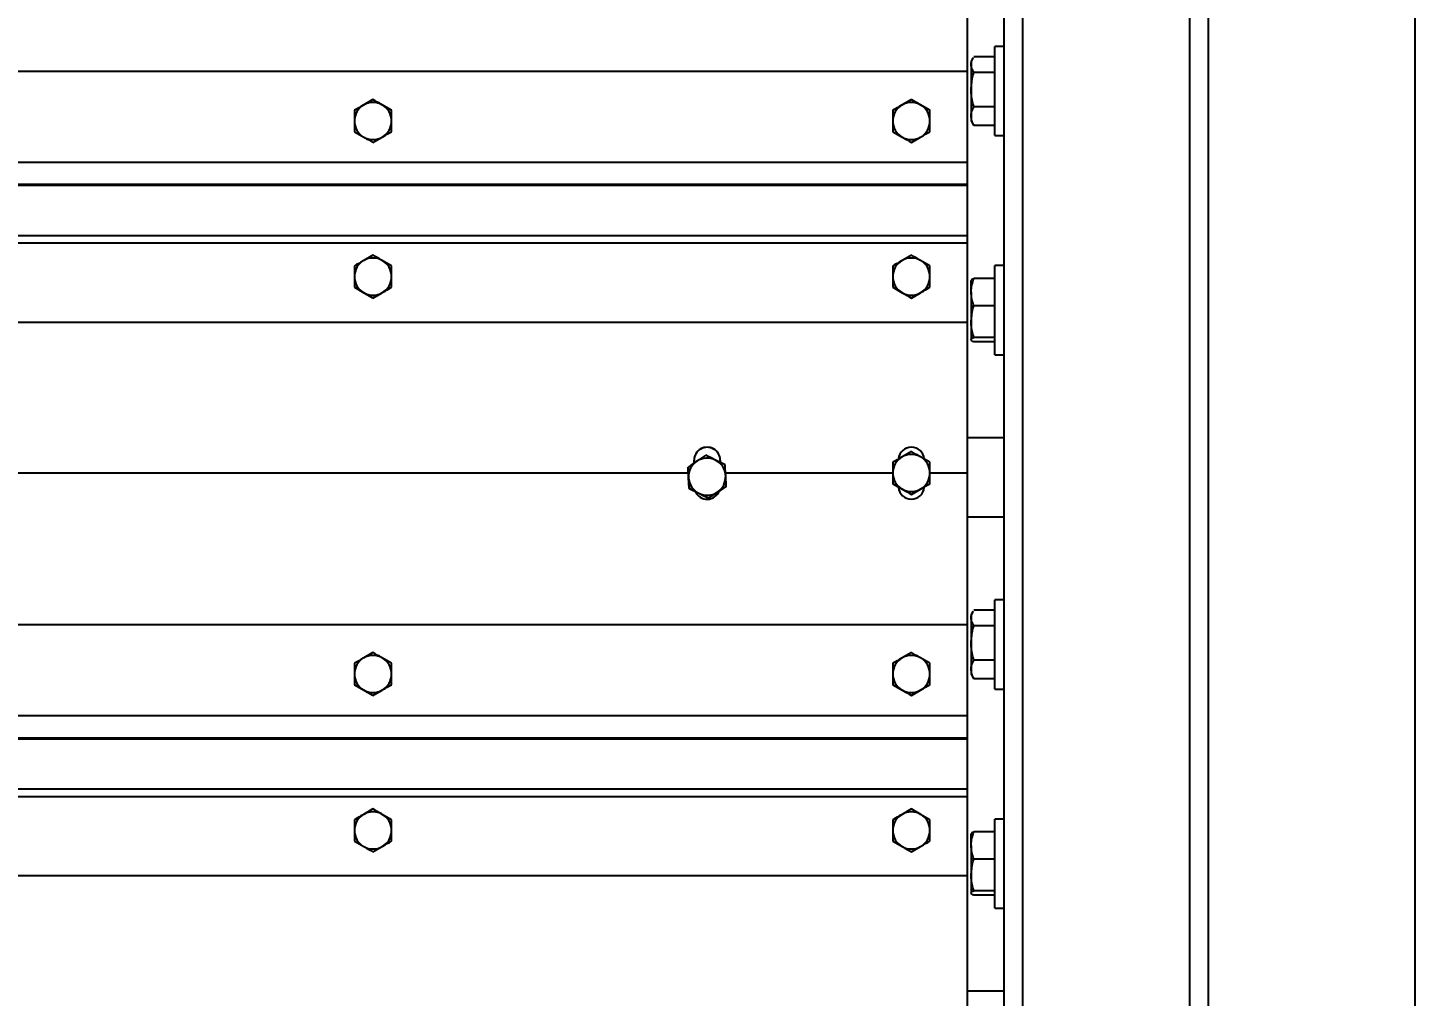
# Model space of a CAD drawing. Header units: millimetres. Extents: x -361 to 14022, y -1822 to 1455.
# Drawn here: x 3863.68 to 3895.06, y 851.74 to 873.47 of the extents above; entities that cross this region are included whole.
import ezdxf

# ---------------------------------------------------------------- set-up
doc = ezdxf.new("R2010")
doc.units = ezdxf.units.MM
doc.styles.add('SLDTEXTSTYLE0', font='TXT', dxfattribs={"width": 0.75})
doc.dimstyles.new('SLDDIMSTYLE0', dxfattribs={"dimtxt": 2.116667, "dimasz": 1.5, "dimexe": 0, "dimexo": 0.0625, "dimgap": 0.529167, "dimtad": 1, "dimdec": 1, "dimlfac": 12, "dimrnd": 1e-09, "dimzin": 4, "dimdsep": 46, "dimtxsty": 'SLDTEXTSTYLE0', "dimsah": 1, "dimcen": 0.09, "dimadec": 0, "dimazin": 1, "dimtfac": 1, "dimtdec": 1, "dimtofl": 0, "dimtmove": 0, "dimatfit": 3, "dimfxl": 1, "dimfrac": 2, "dimtolj": 1, "dimtzin": 12, "dimarcsym": 0})

# ---------------------------------------------------------------- blocks, each defined once
blk = doc.blocks.new('*D19')
at = {"color": 0, "linetype": 'Continuous', "lineweight": -2, "transparency": 16777216}
for p, q in [((3885.653, 944.474), (3894.808, 944.474)), ((3894.808, 942.974), (3894.808, 820.974)), ((3885.653, 819.474), (3894.808, 819.474))]:
    blk.add_line(p, q, dxfattribs=at)
at = {"color": 0, "linetype": 'Continuous', "transparency": 16777216}
for points in [[(3894.558, 942.974), (3895.058, 942.974), (3894.808, 944.474)], [(3894.558, 820.974), (3895.058, 820.974), (3894.808, 819.474)]]:
    blk.add_solid(points, dxfattribs=at)
at = {"layer": 'Defpoints', "color": 0, "linetype": 'Continuous', "transparency": 16777216}
for p in [(3885.591, 944.474), (3885.591, 819.474), (3894.808, 819.474)]:
    blk.add_point(p, dxfattribs=at)
at = {"color": 0, "linetype": 'Continuous', "lineweight": 18, "transparency": 16777216, "insert": (3892.162, 877.706), "char_height": 2.1167, "attachment_point": 2, "rotation": 90, "style": 'SLDTEXTSTYLE0'}
blk.add_mtext('\\A1;1600', dxfattribs=at)

msp = doc.modelspace()

# ---------------------------------------------------------------- linework, layer by layer
at = {"color": 7, "linetype": 'Continuous', "lineweight": 25}
for p, q in [((3886.007188, 814.890317), (3886.007188, 949.056984)), ((3889.757188, 814.890317), (3889.757188, 949.056984)), ((3890.173854, 814.890317), (3890.173854, 949.056984)), ((3885.590521, 819.473651), (3885.590521, 944.473651)), ((3884.757188, 875.869053), (3884.757188, 872.489778)), ((3885.590521, 873.049334), (3885.382188, 873.049334)), ((3885.382188, 871.049334), (3885.382188, 873.049334)), ((3884.896791, 872.79903), (3884.848854, 872.716001)), ((3884.848854, 872.716001), (3884.848854, 872.642838)), ((3884.848854, 872.642838), (3884.848854, 872.083126)), ((3885.382188, 872.818145), (3884.908399, 872.818145)), ((3884.757188, 872.489778), (3761.423854, 872.489778)), ((3884.757188, 872.489778), (3884.757188, 870.443032)), ((3885.382188, 872.467531), (3884.908399, 872.467531)), ((3884.848854, 872.083126), (3884.848854, 871.489622)), ((3871.007188, 871.621908), (3871.215521, 871.742178)), ((3871.215521, 871.742178), (3871.423854, 871.862448)), ((3871.423854, 871.858959), (3871.215521, 871.738178)), ((3871.423854, 871.862448), (3871.423854, 871.858959)), ((3871.423854, 871.862448), (3871.632188, 871.742178)), ((3871.632188, 871.742178), (3871.840521, 871.621908)), ((3871.840521, 871.618419), (3871.632188, 871.738178)), ((3883.090521, 871.621908), (3883.298854, 871.742178)), ((3883.298854, 871.742178), (3883.507188, 871.862448)), ((3883.507188, 871.858959), (3883.298854, 871.738178)), ((3883.507188, 871.862448), (3883.507188, 871.858959)), ((3883.507188, 871.862448), (3883.715521, 871.742178)), ((3883.715521, 871.742178), (3883.923854, 871.621908)), ((3883.923854, 871.618419), (3883.715521, 871.738178)), ((3885.382188, 871.69872), (3884.908399, 871.69872)), ((3884.848854, 871.489622), (3884.848854, 871.382667)), ((3884.848854, 871.382667), (3884.896791, 871.299638)), ((3871.007188, 871.137339), (3871.215521, 871.016558)), ((3883.090521, 871.137339), (3883.298854, 871.016558)), ((3884.898216, 871.300461), (3884.908399, 871.280523)), ((3885.382188, 871.280523), (3884.908399, 871.280523)), ((3885.382188, 871.049334), (3885.590521, 871.049334)), ((3871.423854, 870.896799), (3871.632188, 871.016558)), ((3883.507188, 870.896799), (3883.715521, 871.016558)), ((3884.757188, 870.443032), (3761.423854, 870.443032)), ((3884.757188, 870.443032), (3884.757188, 869.950482)), ((3884.757188, 869.950482), (3761.423854, 869.950482)), ((3884.757188, 869.929013), (3761.423854, 869.929013)), ((3884.757188, 869.950482), (3884.757188, 869.929013)), ((3884.757188, 869.929013), (3884.757188, 868.799046)), ((3884.757188, 868.799046), (3761.423854, 868.799046)), ((3884.757188, 868.633247), (3761.423854, 868.633247)), ((3884.757188, 868.799046), (3884.757188, 868.633247)), ((3884.757188, 868.633247), (3884.757188, 866.858733)), ((3871.423854, 868.367441), (3871.215521, 868.24755)), ((3871.840521, 868.126891), (3871.632188, 868.24755)), ((3883.507188, 868.367441), (3883.298854, 868.24755)), ((3883.923854, 868.126891), (3883.715521, 868.24755)), ((3885.590521, 868.132667), (3885.382188, 868.132667)), ((3885.382188, 866.132667), (3885.382188, 868.132667)), ((3871.007188, 867.645791), (3871.215521, 867.5259)), ((3871.215521, 867.522892), (3871.007188, 867.643167)), ((3871.840521, 867.643167), (3871.632188, 867.522892)), ((3883.090521, 867.645791), (3883.298854, 867.5259)), ((3883.298854, 867.522892), (3883.090521, 867.643167)), ((3883.923854, 867.643167), (3883.715521, 867.522892)), ((3884.848854, 867.538985), (3884.848854, 867.799334)), ((3885.382188, 867.844136), (3884.908399, 867.844136)), ((3871.423854, 867.402617), (3871.215521, 867.522892)), ((3871.423854, 867.405241), (3871.632188, 867.5259)), ((3871.632188, 867.522892), (3871.423854, 867.402617)), ((3871.423854, 867.402617), (3871.423854, 867.405241)), ((3883.507188, 867.402617), (3883.298854, 867.522892)), ((3883.507188, 867.405241), (3883.715521, 867.5259)), ((3883.715521, 867.522892), (3883.507188, 867.402617)), ((3883.507188, 867.402617), (3883.507188, 867.405241)), ((3884.848854, 867.538985), (3884.848854, 866.878101)), ((3885.382188, 867.233835), (3884.908399, 867.233835)), ((3884.757188, 866.858733), (3761.423854, 866.858733)), ((3884.757188, 866.858733), (3884.757188, 863.476228)), ((3884.848854, 866.878101), (3884.848854, 866.471783)), ((3885.382188, 866.522367), (3884.908399, 866.522367)), ((3885.382188, 866.421199), (3884.908399, 866.421199)), ((3885.382188, 866.132667), (3885.590521, 866.132667)), ((3885.590521, 864.270167), (3884.757188, 864.270167)), ((3878.897283, 863.876829), (3878.69591, 863.745616)), ((3883.507188, 863.960892), (3883.298854, 863.841001)), ((3883.923854, 863.720342), (3883.715521, 863.841001)), ((3878.494538, 863.610689), (3878.494538, 863.613635)), ((3878.507824, 863.370506), (3878.494538, 863.610689)), ((3878.632188, 863.70387), (3878.632188, 863.767073)), ((3879.326599, 863.659657), (3879.111941, 863.768627)), ((3879.215521, 863.767073), (3879.215521, 863.716045)), ((3878.501976, 863.476228), (3857.673854, 863.476228)), ((3878.52111, 863.130324), (3878.507824, 863.370506)), ((3883.090521, 863.476228), (3879.336766, 863.476228)), ((3883.090521, 863.239242), (3883.298854, 863.119351)), ((3883.298854, 863.116021), (3883.090521, 863.236296)), ((3883.923854, 863.236296), (3883.715521, 863.116021)), ((3884.757188, 863.476228), (3883.923854, 863.476228)), ((3884.757188, 863.476228), (3884.757188, 860.074978)), ((3878.52111, 863.130324), (3878.52111, 863.13327)), ((3878.52111, 863.13327), (3878.735768, 863.025068)), ((3878.735768, 863.021738), (3878.52111, 863.130324)), ((3878.751888, 863.013583), (3878.719994, 863.029717)), ((3878.950426, 862.913152), (3878.735768, 863.021738)), ((3878.950426, 862.916098), (3879.151799, 863.048079)), ((3879.151799, 863.044748), (3878.950426, 862.913152)), ((3878.950426, 862.913152), (3878.950426, 862.916098)), ((3879.353171, 863.176345), (3879.151799, 863.044748)), ((3879.353171, 863.176345), (3879.353171, 863.179291)), ((3883.507188, 862.995746), (3883.298854, 863.116021)), ((3883.507188, 862.998693), (3883.715521, 863.119351)), ((3883.715521, 863.116021), (3883.507188, 862.995746)), ((3883.507188, 862.995746), (3883.507188, 862.998693)), ((3884.757188, 862.495167), (3885.590521, 862.495167)), ((3884.896791, 860.382363), (3884.848854, 860.299334)), ((3885.382188, 860.401478), (3884.908399, 860.401478)), ((3885.590521, 860.632667), (3885.382188, 860.632667)), ((3885.382188, 858.632667), (3885.382188, 860.632667)), ((3884.757188, 860.074978), (3761.423854, 860.074978)), ((3884.757188, 860.074978), (3884.757188, 858.028149)), ((3884.848854, 860.299334), (3884.848854, 860.226171)), ((3884.848854, 860.226171), (3884.848854, 859.666459)), ((3885.382188, 860.050864), (3884.908399, 860.050864)), ((3871.423854, 859.451248), (3871.215521, 859.331357)), ((3883.507188, 859.451248), (3883.298854, 859.331357)), ((3884.848854, 859.666459), (3884.848854, 859.072955)), ((3871.840521, 859.210698), (3871.632188, 859.331357)), ((3883.923854, 859.210698), (3883.715521, 859.331357)), ((3885.382188, 859.282054), (3884.908399, 859.282054)), ((3884.848854, 859.072955), (3884.848854, 858.966001)), ((3884.848854, 858.966001), (3884.896791, 858.882971)), ((3884.898216, 858.883794), (3884.908399, 858.863856)), ((3885.382188, 858.863856), (3884.908399, 858.863856)), ((3871.007188, 858.729599), (3871.215521, 858.609708)), ((3871.215521, 858.6067), (3871.007188, 858.726975)), ((3871.423854, 858.486425), (3871.215521, 858.6067)), ((3871.423854, 858.489049), (3871.632188, 858.609708)), ((3871.632188, 858.6067), (3871.423854, 858.486425)), ((3871.840521, 858.726975), (3871.632188, 858.6067)), ((3883.090521, 858.729599), (3883.298854, 858.609708)), ((3883.298854, 858.6067), (3883.090521, 858.726975)), ((3883.507188, 858.486425), (3883.298854, 858.6067)), ((3883.507188, 858.489049), (3883.715521, 858.609708)), ((3883.715521, 858.6067), (3883.507188, 858.486425)), ((3883.923854, 858.726975), (3883.715521, 858.6067)), ((3885.382188, 858.632667), (3885.590521, 858.632667)), ((3871.423854, 858.486425), (3871.423854, 858.489049)), ((3883.507188, 858.486425), (3883.507188, 858.489049)), ((3884.757188, 858.028149), (3761.423854, 858.028149)), ((3884.757188, 858.028149), (3884.757188, 857.528294)), ((3884.757188, 857.528294), (3761.423854, 857.528294)), ((3884.757188, 857.504824), (3761.423854, 857.504824)), ((3884.757188, 857.528294), (3884.757188, 857.504824)), ((3884.757188, 857.504824), (3884.757188, 856.382158)), ((3884.757188, 856.382158), (3761.423854, 856.382158)), ((3884.757188, 856.382158), (3884.757188, 856.215507)), ((3884.757188, 856.215507), (3761.423854, 856.215507)), ((3884.757188, 856.214364), (3761.423854, 856.214364)), ((3884.757188, 856.215507), (3884.757188, 856.214364)), ((3884.757188, 856.214364), (3884.757188, 854.439922)), ((3871.007188, 855.704403), (3871.215521, 855.824673)), ((3871.215521, 855.824673), (3871.423854, 855.944943)), ((3871.423854, 855.941453), (3871.215521, 855.820673)), ((3871.423854, 855.944943), (3871.423854, 855.941453)), ((3871.423854, 855.944943), (3871.632188, 855.824673)), ((3871.632188, 855.824673), (3871.840521, 855.704403)), ((3871.840521, 855.700913), (3871.632188, 855.820673)), ((3883.090521, 855.704403), (3883.298854, 855.824673)), ((3883.298854, 855.824673), (3883.507188, 855.944943)), ((3883.507188, 855.941453), (3883.298854, 855.820673)), ((3883.507188, 855.944943), (3883.507188, 855.941453)), ((3883.507188, 855.944943), (3883.715521, 855.824673)), ((3883.715521, 855.824673), (3883.923854, 855.704403)), ((3883.923854, 855.700913), (3883.715521, 855.820673)), ((3885.590521, 855.716001), (3885.382188, 855.716001)), ((3885.382188, 853.716001), (3885.382188, 855.716001)), ((3884.848854, 855.122319), (3884.848854, 855.382667)), ((3885.382188, 855.427469), (3884.908399, 855.427469)), ((3871.007188, 855.219833), (3871.215521, 855.099053)), ((3871.423854, 854.979293), (3871.632188, 855.099053)), ((3883.090521, 855.219833), (3883.298854, 855.099053)), ((3883.507188, 854.979293), (3883.715521, 855.099053)), ((3884.848854, 855.122319), (3884.848854, 854.461434)), ((3885.382188, 854.817169), (3884.908399, 854.817169)), ((3884.757188, 854.439922), (3761.423854, 854.439922)), ((3884.757188, 854.439922), (3884.757188, 851.035719)), ((3884.848854, 854.461434), (3884.848854, 854.055116)), ((3885.382188, 854.1057), (3884.908399, 854.1057)), ((3885.382188, 854.004532), (3884.908399, 854.004532)), ((3885.382188, 853.716001), (3885.590521, 853.716001)), ((3885.590521, 851.853501), (3884.757188, 851.853501))]:
    msp.add_line(p, q, dxfattribs=at)
for centre, radius, start, end in [((3871.423808, 871.377361), 0.416621, 119.9963499, 179.9989831), ((3871.423854, 871.377296), 0.4167, 60.0026331, 119.9973669), ((3871.4239, 871.377361), 0.416621, 0.0010169, 60.0036501), ((3883.507142, 871.377361), 0.416621, 119.9963499, 179.9989831), ((3883.507188, 871.377296), 0.4167, 60.0026331, 119.9973669), ((3883.507234, 871.377361), 0.416621, 0.0010169, 60.0036501), ((3871.423808, 871.377376), 0.416621, 180.0010169, 240.0036501), ((3871.4239, 871.377376), 0.416621, 299.9963499, 359.9989831), ((3883.507142, 871.377376), 0.416621, 180.0010169, 240.0036501), ((3883.507234, 871.377376), 0.416621, 299.9963499, 359.9989831), ((3871.423854, 871.37744), 0.4167, 240.0026331, 299.9973669), ((3883.507188, 871.37744), 0.4167, 240.0026331, 299.9973669), ((3871.423828, 867.886721), 0.416641, 119.9979362, 179.999425), ((3871.423854, 867.886684), 0.416685, 60.0014888, 119.9985112), ((3871.42388, 867.886721), 0.416641, 0.000575, 60.0020638), ((3883.507162, 867.886721), 0.416641, 119.9979362, 179.999425), ((3883.507188, 867.886684), 0.416685, 60.0014888, 119.9985112), ((3883.507214, 867.886721), 0.416641, 0.000575, 60.0020638), ((3871.423828, 867.886729), 0.416641, 180.000575, 240.0020638), ((3871.42388, 867.886729), 0.416641, 299.9979362, 359.999425), ((3883.507162, 867.886729), 0.416641, 180.000575, 240.0020638), ((3883.507214, 867.886729), 0.416641, 299.9979362, 359.999425), ((3871.423854, 867.886766), 0.416685, 240.0014888, 299.9985112), ((3883.507188, 867.886766), 0.416685, 240.0014888, 299.9985112), ((3883.507162, 863.480172), 0.416641, 119.9979362, 179.999425), ((3883.507188, 863.480135), 0.416685, 60.0014888, 119.9985112), ((3883.507214, 863.480172), 0.416641, 0.000575, 60.0020638), ((3878.923826, 863.396844), 0.416638, 123.1638654, 183.1656296), ((3878.923855, 863.396807), 0.416685, 63.1672866, 123.1643271), ((3878.923878, 863.396841), 0.416644, 3.1667725, 63.1679678), ((3878.923831, 863.396853), 0.416644, 183.1667725, 243.1679678), ((3878.923883, 863.39685), 0.416638, 303.1638654, 3.1656296), ((3883.507162, 863.48018), 0.416641, 180.000575, 240.0020638), ((3883.507214, 863.48018), 0.416641, 299.9979362, 359.999425), ((3878.923854, 863.396888), 0.416685, 243.1672866, 303.1643271), ((3883.507188, 863.480217), 0.416685, 240.0014888, 299.9985112), ((3871.423828, 858.970528), 0.416641, 119.9979362, 179.999425), ((3871.423854, 858.970492), 0.416685, 60.0014888, 119.9985112), ((3871.42388, 858.970528), 0.416641, 0.000575, 60.0020638), ((3883.507162, 858.970528), 0.416641, 119.9979362, 179.999425), ((3883.507188, 858.970492), 0.416685, 60.0014888, 119.9985112), ((3883.507214, 858.970528), 0.416641, 0.000575, 60.0020638), ((3871.423828, 858.970537), 0.416641, 180.000575, 240.0020638), ((3871.42388, 858.970537), 0.416641, 299.9979362, 359.999425), ((3883.507162, 858.970537), 0.416641, 180.000575, 240.0020638), ((3883.507214, 858.970537), 0.416641, 299.9979362, 359.999425), ((3871.423854, 858.970573), 0.416685, 240.0014888, 299.9985112), ((3883.507188, 858.970573), 0.416685, 240.0014888, 299.9985112), ((3871.423808, 855.459856), 0.416621, 119.9963499, 179.9989831), ((3871.423854, 855.459791), 0.4167, 60.0026331, 119.9973669), ((3871.4239, 855.459856), 0.416621, 0.0010169, 60.0036501), ((3883.507142, 855.459856), 0.416621, 119.9963499, 179.9989831), ((3883.507188, 855.459791), 0.4167, 60.0026331, 119.9973669), ((3883.507234, 855.459856), 0.416621, 0.0010169, 60.0036501), ((3871.423808, 855.45987), 0.416621, 180.0010169, 240.0036501), ((3871.4239, 855.45987), 0.416621, 299.9963499, 359.9989831), ((3883.507142, 855.45987), 0.416621, 180.0010169, 240.0036501), ((3883.507234, 855.45987), 0.416621, 299.9963499, 359.9989831), ((3871.423854, 855.459935), 0.4167, 240.0026331, 299.9973669), ((3883.507188, 855.459935), 0.4167, 240.0026331, 299.9973669)]:
    msp.add_arc(centre, radius, start, end, dxfattribs=at)
for centre, major_axis, ratio, start_param, end_param in [((3878.923854, 863.767073), (0.291667, 0), 0.99718384, 0, 3.141592654), ((3878.923854, 863.766183), (0.291667, 0), 0.99718384, 0, 3.141592654), ((3883.507188, 863.767073), (0.291667, 0), 0.99718384, 0.110352693, 3.031165251), ((3883.507188, 863.766183), (0.291667, 0), 0.99718384, 0.118638052, 3.016266016), ((3878.923854, 863.183771), (0, 0.292457), 0.997297519, 2.006449, 4.339032947), ((3883.507188, 863.183771), (0, 0.292457), 0.997297519, 1.661938851, 4.621246495)]:
    msp.add_ellipse(centre, major_axis=major_axis, ratio=ratio, start_param=start_param, end_param=end_param, dxfattribs=at)
for points, knots in [([(3884.848854, 872.642838), (3884.848928, 872.646993), (3884.849485, 872.678459), (3884.860324, 872.731026), (3884.886737, 872.777855), (3884.898216, 872.798207)], [0, 0, 0, 0, 0.079200152, 0.599808418, 1, 1, 1, 1]), ([(3884.908399, 872.467531), (3884.891756, 872.496002), (3884.858166, 872.553465), (3884.851977, 872.612867), (3884.848854, 872.642838)], [0, 0, 0, 0, 0.495457963, 1, 1, 1, 1]), ([(3884.848854, 872.083126), (3884.85677, 872.188697), (3884.866526, 872.318823), (3884.901752, 872.443925), (3884.908399, 872.467531)], [0, 0, 0, 0, 0.811303548, 1, 1, 1, 1]), ([(3884.908399, 871.69872), (3884.8836, 871.798364), (3884.852034, 871.925197), (3884.849416, 872.055246), (3884.848854, 872.083126)], [0, 0, 0, 0, 0.785622496, 1, 1, 1, 1]), ([(3871.215521, 871.738178), (3871.210582, 871.735328), (3871.140231, 871.694721), (3871.071289, 871.655182), (3871.007188, 871.618419)], [0, 0, 0, 0, 0.070200577, 1, 1, 1, 1]), ([(3871.632188, 871.738178), (3871.627249, 871.74103), (3871.556897, 871.781651), (3871.487956, 871.821711), (3871.423854, 871.858959)], [0, 0, 0, 0, 0.070200577, 1, 1, 1, 1]), ([(3883.298854, 871.738178), (3883.293916, 871.735328), (3883.223564, 871.694721), (3883.154623, 871.655182), (3883.090521, 871.618419)], [0, 0, 0, 0, 0.070200577, 1, 1, 1, 1]), ([(3883.715521, 871.738178), (3883.710582, 871.74103), (3883.640231, 871.781651), (3883.571289, 871.821711), (3883.507188, 871.858959)], [0, 0, 0, 0, 0.070200577, 1, 1, 1, 1]), ([(3884.848854, 871.489622), (3884.848926, 871.494578), (3884.849464, 871.532111), (3884.862468, 871.602879), (3884.892995, 871.666579), (3884.908399, 871.69872)], [0, 0, 0, 0, 0.070085768, 0.530782234, 1, 1, 1, 1]), ([(3871.007188, 871.618419), (3871.007188, 871.557268), (3871.007188, 871.47766), (3871.007188, 871.396244), (3871.007188, 871.377368)], [0, 0, 0, 0, 0.768150727, 1, 1, 1, 1]), ([(3871.007188, 871.377368), (3871.007188, 871.313178), (3871.007188, 871.231822), (3871.007188, 871.153801), (3871.007188, 871.137339)], [0, 0, 0, 0, 0.7889992378, 1, 1, 1, 1]), ([(3871.840521, 871.377368), (3871.840521, 871.396244), (3871.840521, 871.47766), (3871.840521, 871.557268), (3871.840521, 871.618419)], [0, 0, 0, 0, 0.231849273, 1, 1, 1, 1]), ([(3871.840521, 871.137339), (3871.840521, 871.153801), (3871.840521, 871.231822), (3871.840521, 871.313178), (3871.840521, 871.377368)], [0, 0, 0, 0, 0.211000762, 1, 1, 1, 1]), ([(3883.090521, 871.618419), (3883.090521, 871.557268), (3883.090521, 871.47766), (3883.090521, 871.396244), (3883.090521, 871.377368)], [0, 0, 0, 0, 0.768150727, 1, 1, 1, 1]), ([(3883.090521, 871.377368), (3883.090521, 871.313178), (3883.090521, 871.231822), (3883.090521, 871.153801), (3883.090521, 871.137339)], [0, 0, 0, 0, 0.7889992378, 1, 1, 1, 1]), ([(3883.923854, 871.377368), (3883.923854, 871.396244), (3883.923854, 871.47766), (3883.923854, 871.557268), (3883.923854, 871.618419)], [0, 0, 0, 0, 0.231849273, 1, 1, 1, 1]), ([(3883.923854, 871.137339), (3883.923854, 871.153801), (3883.923854, 871.231822), (3883.923854, 871.313178), (3883.923854, 871.377368)], [0, 0, 0, 0, 0.211000762, 1, 1, 1, 1]), ([(3884.908399, 871.280523), (3884.891756, 871.314482), (3884.858166, 871.383021), (3884.851977, 871.453874), (3884.848854, 871.489622)], [0, 0, 0, 0, 0.4954579635, 1, 1, 1, 1]), ([(3871.632188, 871.016558), (3871.637127, 871.01941), (3871.707478, 871.060031), (3871.77642, 871.100091), (3871.840521, 871.137339)], [0, 0, 0, 0, 0.070200577, 1, 1, 1, 1]), ([(3883.715521, 871.016558), (3883.72046, 871.01941), (3883.790812, 871.060031), (3883.859753, 871.100091), (3883.923854, 871.137339)], [0, 0, 0, 0, 0.070200577, 1, 1, 1, 1]), ([(3871.215521, 871.016558), (3871.22046, 871.013708), (3871.290812, 870.973101), (3871.359753, 870.933562), (3871.423854, 870.896799)], [0, 0, 0, 0, 0.070200577, 1, 1, 1, 1]), ([(3883.298854, 871.016558), (3883.303793, 871.013708), (3883.374145, 870.973101), (3883.443086, 870.933562), (3883.507188, 870.896799)], [0, 0, 0, 0, 0.070200577, 1, 1, 1, 1]), ([(3871.215521, 868.24755), (3871.210582, 868.244698), (3871.140231, 868.204077), (3871.071289, 868.16408), (3871.007188, 868.126891)], [0, 0, 0, 0, 0.070200577, 1, 1, 1, 1]), ([(3871.632188, 868.24755), (3871.627249, 868.2504), (3871.556897, 868.29101), (3871.487956, 868.330616), (3871.423854, 868.367441)], [0, 0, 0, 0, 0.070200577, 1, 1, 1, 1]), ([(3883.298854, 868.24755), (3883.293916, 868.244698), (3883.223564, 868.204077), (3883.154623, 868.16408), (3883.090521, 868.126891)], [0, 0, 0, 0, 0.070200577, 1, 1, 1, 1]), ([(3883.715521, 868.24755), (3883.710582, 868.2504), (3883.640231, 868.29101), (3883.571289, 868.330616), (3883.507188, 868.367441)], [0, 0, 0, 0, 0.070200577, 1, 1, 1, 1]), ([(3871.007188, 868.126891), (3871.007188, 868.066103), (3871.007188, 867.986969), (3871.007188, 867.905592), (3871.007188, 867.886725)], [0, 0, 0, 0, 0.7681507272, 1, 1, 1, 1]), ([(3871.840521, 867.886725), (3871.840521, 867.905592), (3871.840521, 867.986969), (3871.840521, 868.066103), (3871.840521, 868.126891)], [0, 0, 0, 0, 0.231849273, 1, 1, 1, 1]), ([(3883.090521, 868.126891), (3883.090521, 868.066103), (3883.090521, 867.986969), (3883.090521, 867.905592), (3883.090521, 867.886725)], [0, 0, 0, 0, 0.7681507272, 1, 1, 1, 1]), ([(3883.923854, 867.886725), (3883.923854, 867.905592), (3883.923854, 867.986969), (3883.923854, 868.066103), (3883.923854, 868.126891)], [0, 0, 0, 0, 0.231849273, 1, 1, 1, 1]), ([(3871.007188, 867.886725), (3871.007188, 867.82242), (3871.007188, 867.740917), (3871.007188, 867.662366), (3871.007188, 867.645791)], [0, 0, 0, 0, 0.7889992378, 1, 1, 1, 1]), ([(3871.632188, 867.5259), (3871.637127, 867.528751), (3871.707478, 867.569361), (3871.77642, 867.608966), (3871.840521, 867.645791)], [0, 0, 0, 0, 0.070200577, 1, 1, 1, 1]), ([(3871.840521, 867.645791), (3871.840521, 867.662366), (3871.840521, 867.740917), (3871.840521, 867.82242), (3871.840521, 867.886725)], [0, 0, 0, 0, 0.211000762, 1, 1, 1, 1]), ([(3883.090521, 867.886725), (3883.090521, 867.82242), (3883.090521, 867.740917), (3883.090521, 867.662366), (3883.090521, 867.645791)], [0, 0, 0, 0, 0.7889992378, 1, 1, 1, 1]), ([(3883.715521, 867.5259), (3883.72046, 867.528751), (3883.790812, 867.569361), (3883.859753, 867.608966), (3883.923854, 867.645791)], [0, 0, 0, 0, 0.070200577, 1, 1, 1, 1]), ([(3883.923854, 867.645791), (3883.923854, 867.662366), (3883.923854, 867.740917), (3883.923854, 867.82242), (3883.923854, 867.886725)], [0, 0, 0, 0, 0.211000762, 1, 1, 1, 1]), ([(3884.848854, 867.538985), (3884.848926, 867.546218), (3884.849464, 867.600993), (3884.862468, 867.704269), (3884.892995, 867.797229), (3884.908399, 867.844136)], [0, 0, 0, 0, 0.070085768, 0.530782234, 1, 1, 1, 1]), ([(3884.908399, 867.844136), (3884.891756, 867.835921), (3884.858166, 867.81934), (3884.851977, 867.8022), (3884.848854, 867.793552)], [0, 0, 0, 0, 0.495457963, 1, 1, 1, 1]), ([(3871.215521, 867.5259), (3871.22046, 867.523049), (3871.290812, 867.482428), (3871.359753, 867.442431), (3871.423854, 867.405241)], [0, 0, 0, 0, 0.0702005767, 1, 1, 1, 1]), ([(3883.298854, 867.5259), (3883.303793, 867.523049), (3883.374145, 867.482428), (3883.443086, 867.442431), (3883.507188, 867.405241)], [0, 0, 0, 0, 0.0702005767, 1, 1, 1, 1]), ([(3884.908399, 867.233835), (3884.891756, 867.283393), (3884.858166, 867.383417), (3884.851977, 867.486816), (3884.848854, 867.538985)], [0, 0, 0, 0, 0.495457963, 1, 1, 1, 1]), ([(3884.848854, 866.878101), (3884.85677, 866.975798), (3884.866526, 867.096219), (3884.901752, 867.21199), (3884.908399, 867.233835)], [0, 0, 0, 0, 0.811303548, 1, 1, 1, 1]), ([(3884.908399, 866.522367), (3884.8836, 866.614578), (3884.852034, 866.731952), (3884.849416, 866.852301), (3884.848854, 866.878101)], [0, 0, 0, 0, 0.785622496, 1, 1, 1, 1]), ([(3884.848854, 866.471783), (3884.848926, 866.472982), (3884.849464, 866.482062), (3884.862468, 866.499181), (3884.892995, 866.514591), (3884.908399, 866.522367)], [0, 0, 0, 0, 0.070085768, 0.530782234, 1, 1, 1, 1]), ([(3884.908399, 866.421199), (3884.891756, 866.429414), (3884.858166, 866.445995), (3884.851977, 866.463135), (3884.848854, 866.471783)], [0, 0, 0, 0, 0.495457963, 1, 1, 1, 1]), ([(3879.111941, 863.768627), (3879.106852, 863.7712), (3879.034365, 863.807863), (3878.96333, 863.8436), (3878.897283, 863.876829)], [0, 0, 0, 0, 0.070200577, 1, 1, 1, 1]), ([(3883.298854, 863.841001), (3883.293916, 863.838149), (3883.223564, 863.797528), (3883.154623, 863.757531), (3883.090521, 863.720342)], [0, 0, 0, 0, 0.070200577, 1, 1, 1, 1]), ([(3883.715521, 863.841001), (3883.710582, 863.843852), (3883.640231, 863.884462), (3883.571289, 863.924067), (3883.507188, 863.960892)], [0, 0, 0, 0, 0.070200577, 1, 1, 1, 1]), ([(3878.69591, 863.745616), (3878.691136, 863.742496), (3878.623135, 863.698052), (3878.556498, 863.654308), (3878.494538, 863.613635)], [0, 0, 0, 0, 0.070200577, 1, 1, 1, 1]), ([(3878.494538, 863.613635), (3878.497904, 863.552941), (3878.502286, 863.473927), (3878.506781, 863.392675), (3878.507824, 863.373837)], [0, 0, 0, 0, 0.768150728, 1, 1, 1, 1]), ([(3879.339885, 863.419858), (3879.338843, 863.438696), (3879.334347, 863.519949), (3879.329965, 863.598962), (3879.326599, 863.659657)], [0, 0, 0, 0, 0.231849273, 1, 1, 1, 1]), ([(3883.090521, 863.720342), (3883.090521, 863.659555), (3883.090521, 863.58042), (3883.090521, 863.499043), (3883.090521, 863.480176)], [0, 0, 0, 0, 0.7681507276, 1, 1, 1, 1]), ([(3883.923854, 863.480176), (3883.923854, 863.499043), (3883.923854, 863.58042), (3883.923854, 863.659555), (3883.923854, 863.720342)], [0, 0, 0, 0, 0.231849273, 1, 1, 1, 1]), ([(3878.507824, 863.373837), (3878.511373, 863.309629), (3878.515871, 863.228251), (3878.520197, 863.149819), (3878.52111, 863.13327)], [0, 0, 0, 0, 0.7889992377, 1, 1, 1, 1]), ([(3879.353171, 863.179291), (3879.352258, 863.195841), (3879.347932, 863.274273), (3879.343434, 863.355651), (3879.339885, 863.419858)], [0, 0, 0, 0, 0.211000762, 1, 1, 1, 1]), ([(3883.090521, 863.480176), (3883.090521, 863.415871), (3883.090521, 863.334369), (3883.090521, 863.255817), (3883.090521, 863.239242)], [0, 0, 0, 0, 0.7889992377, 1, 1, 1, 1]), ([(3883.715521, 863.119351), (3883.72046, 863.122202), (3883.790812, 863.162812), (3883.859753, 863.202417), (3883.923854, 863.239242)], [0, 0, 0, 0, 0.070200577, 1, 1, 1, 1]), ([(3883.923854, 863.239242), (3883.923854, 863.255817), (3883.923854, 863.334369), (3883.923854, 863.415871), (3883.923854, 863.480176)], [0, 0, 0, 0, 0.211000762, 1, 1, 1, 1]), ([(3878.735768, 863.025068), (3878.740857, 863.022493), (3878.813344, 862.98582), (3878.884379, 862.949691), (3878.950426, 862.916098)], [0, 0, 0, 0, 0.070200577, 1, 1, 1, 1]), ([(3879.151799, 863.048079), (3879.156572, 863.051198), (3879.224574, 863.095631), (3879.291211, 863.138983), (3879.353171, 863.179291)], [0, 0, 0, 0, 0.070200577, 1, 1, 1, 1]), ([(3883.298854, 863.119351), (3883.303793, 863.1165), (3883.374145, 863.075879), (3883.443086, 863.035882), (3883.507188, 862.998693)], [0, 0, 0, 0, 0.070200577, 1, 1, 1, 1]), ([(3884.848854, 860.226171), (3884.848928, 860.230326), (3884.849485, 860.261792), (3884.860324, 860.31436), (3884.886737, 860.361188), (3884.898216, 860.38154)], [0, 0, 0, 0, 0.079200152, 0.599808418, 1, 1, 1, 1]), ([(3884.908399, 860.050864), (3884.891756, 860.079335), (3884.858166, 860.136798), (3884.851977, 860.1962), (3884.848854, 860.226171)], [0, 0, 0, 0, 0.495457963, 1, 1, 1, 1]), ([(3884.848854, 859.666459), (3884.85677, 859.772031), (3884.866526, 859.902156), (3884.901752, 860.027258), (3884.908399, 860.050864)], [0, 0, 0, 0, 0.811303548, 1, 1, 1, 1]), ([(3871.632188, 859.331357), (3871.627249, 859.334208), (3871.556897, 859.374818), (3871.487956, 859.414423), (3871.423854, 859.451248)], [0, 0, 0, 0, 0.070200577, 1, 1, 1, 1]), ([(3883.715521, 859.331357), (3883.710582, 859.334208), (3883.640231, 859.374818), (3883.571289, 859.414423), (3883.507188, 859.451248)], [0, 0, 0, 0, 0.070200577, 1, 1, 1, 1]), ([(3884.908399, 859.282054), (3884.8836, 859.381697), (3884.852034, 859.508531), (3884.849416, 859.638579), (3884.848854, 859.666459)], [0, 0, 0, 0, 0.785622496, 1, 1, 1, 1]), ([(3871.215521, 859.331357), (3871.210582, 859.328505), (3871.140231, 859.287885), (3871.071289, 859.247888), (3871.007188, 859.210698)], [0, 0, 0, 0, 0.070200577, 1, 1, 1, 1]), ([(3871.007188, 859.210698), (3871.007188, 859.149911), (3871.007188, 859.070776), (3871.007188, 858.989399), (3871.007188, 858.970532)], [0, 0, 0, 0, 0.768150727, 1, 1, 1, 1]), ([(3871.840521, 858.970532), (3871.840521, 858.989399), (3871.840521, 859.070776), (3871.840521, 859.149911), (3871.840521, 859.210698)], [0, 0, 0, 0, 0.231849273, 1, 1, 1, 1]), ([(3883.298854, 859.331357), (3883.293916, 859.328505), (3883.223564, 859.287885), (3883.154623, 859.247888), (3883.090521, 859.210698)], [0, 0, 0, 0, 0.070200577, 1, 1, 1, 1]), ([(3883.090521, 859.210698), (3883.090521, 859.149911), (3883.090521, 859.070776), (3883.090521, 858.989399), (3883.090521, 858.970532)], [0, 0, 0, 0, 0.768150727, 1, 1, 1, 1]), ([(3883.923854, 858.970532), (3883.923854, 858.989399), (3883.923854, 859.070776), (3883.923854, 859.149911), (3883.923854, 859.210698)], [0, 0, 0, 0, 0.231849273, 1, 1, 1, 1]), ([(3884.848854, 859.072955), (3884.848926, 859.077911), (3884.849464, 859.115444), (3884.862468, 859.186212), (3884.892995, 859.249912), (3884.908399, 859.282054)], [0, 0, 0, 0, 0.070085768, 0.530782234, 1, 1, 1, 1]), ([(3871.007188, 858.970532), (3871.007188, 858.906227), (3871.007188, 858.824725), (3871.007188, 858.746173), (3871.007188, 858.729599)], [0, 0, 0, 0, 0.7889992378, 1, 1, 1, 1]), ([(3871.840521, 858.729599), (3871.840521, 858.746173), (3871.840521, 858.824725), (3871.840521, 858.906227), (3871.840521, 858.970532)], [0, 0, 0, 0, 0.211000762, 1, 1, 1, 1]), ([(3883.090521, 858.970532), (3883.090521, 858.906227), (3883.090521, 858.824725), (3883.090521, 858.746173), (3883.090521, 858.729599)], [0, 0, 0, 0, 0.7889992378, 1, 1, 1, 1]), ([(3883.923854, 858.729599), (3883.923854, 858.746173), (3883.923854, 858.824725), (3883.923854, 858.906227), (3883.923854, 858.970532)], [0, 0, 0, 0, 0.211000762, 1, 1, 1, 1]), ([(3884.908399, 858.863856), (3884.891756, 858.897815), (3884.858166, 858.966355), (3884.851977, 859.037207), (3884.848854, 859.072955)], [0, 0, 0, 0, 0.4954579635, 1, 1, 1, 1]), ([(3871.215521, 858.609708), (3871.22046, 858.606856), (3871.290812, 858.566235), (3871.359753, 858.526238), (3871.423854, 858.489049)], [0, 0, 0, 0, 0.070200577, 1, 1, 1, 1]), ([(3871.632188, 858.609708), (3871.637127, 858.612558), (3871.707478, 858.653168), (3871.77642, 858.692774), (3871.840521, 858.729599)], [0, 0, 0, 0, 0.070200577, 1, 1, 1, 1]), ([(3883.298854, 858.609708), (3883.303793, 858.606856), (3883.374145, 858.566235), (3883.443086, 858.526238), (3883.507188, 858.489049)], [0, 0, 0, 0, 0.070200577, 1, 1, 1, 1]), ([(3883.715521, 858.609708), (3883.72046, 858.612558), (3883.790812, 858.653168), (3883.859753, 858.692774), (3883.923854, 858.729599)], [0, 0, 0, 0, 0.070200577, 1, 1, 1, 1]), ([(3871.215521, 855.820673), (3871.210582, 855.817822), (3871.140231, 855.777216), (3871.071289, 855.737677), (3871.007188, 855.700913)], [0, 0, 0, 0, 0.070200577, 1, 1, 1, 1]), ([(3871.007188, 855.700913), (3871.007188, 855.639763), (3871.007188, 855.560155), (3871.007188, 855.478739), (3871.007188, 855.459863)], [0, 0, 0, 0, 0.768150727, 1, 1, 1, 1]), ([(3871.632188, 855.820673), (3871.627249, 855.823525), (3871.556897, 855.864146), (3871.487956, 855.904206), (3871.423854, 855.941453)], [0, 0, 0, 0, 0.070200577, 1, 1, 1, 1]), ([(3871.840521, 855.459863), (3871.840521, 855.478739), (3871.840521, 855.560155), (3871.840521, 855.639763), (3871.840521, 855.700913)], [0, 0, 0, 0, 0.231849273, 1, 1, 1, 1]), ([(3883.298854, 855.820673), (3883.293916, 855.817822), (3883.223564, 855.777216), (3883.154623, 855.737677), (3883.090521, 855.700913)], [0, 0, 0, 0, 0.070200577, 1, 1, 1, 1]), ([(3883.090521, 855.700913), (3883.090521, 855.639763), (3883.090521, 855.560155), (3883.090521, 855.478739), (3883.090521, 855.459863)], [0, 0, 0, 0, 0.768150727, 1, 1, 1, 1]), ([(3883.715521, 855.820673), (3883.710582, 855.823525), (3883.640231, 855.864146), (3883.571289, 855.904206), (3883.507188, 855.941453)], [0, 0, 0, 0, 0.070200577, 1, 1, 1, 1]), ([(3883.923854, 855.459863), (3883.923854, 855.478739), (3883.923854, 855.560155), (3883.923854, 855.639763), (3883.923854, 855.700913)], [0, 0, 0, 0, 0.231849273, 1, 1, 1, 1]), ([(3871.007188, 855.459863), (3871.007188, 855.395673), (3871.007188, 855.314317), (3871.007188, 855.236296), (3871.007188, 855.219833)], [0, 0, 0, 0, 0.788999238, 1, 1, 1, 1]), ([(3871.840521, 855.219833), (3871.840521, 855.236296), (3871.840521, 855.314317), (3871.840521, 855.395673), (3871.840521, 855.459863)], [0, 0, 0, 0, 0.2110007622, 1, 1, 1, 1]), ([(3883.090521, 855.459863), (3883.090521, 855.395673), (3883.090521, 855.314317), (3883.090521, 855.236296), (3883.090521, 855.219833)], [0, 0, 0, 0, 0.788999238, 1, 1, 1, 1]), ([(3883.923854, 855.219833), (3883.923854, 855.236296), (3883.923854, 855.314317), (3883.923854, 855.395673), (3883.923854, 855.459863)], [0, 0, 0, 0, 0.2110007622, 1, 1, 1, 1]), ([(3884.848854, 855.122319), (3884.848926, 855.129551), (3884.849464, 855.184326), (3884.862468, 855.287602), (3884.892995, 855.380563), (3884.908399, 855.427469)], [0, 0, 0, 0, 0.070085768, 0.530782234, 1, 1, 1, 1]), ([(3884.908399, 855.427469), (3884.891756, 855.419254), (3884.858166, 855.402673), (3884.851977, 855.385533), (3884.848854, 855.376885)], [0, 0, 0, 0, 0.495457963, 1, 1, 1, 1]), ([(3871.215521, 855.099053), (3871.22046, 855.096202), (3871.290812, 855.055596), (3871.359753, 855.016057), (3871.423854, 854.979293)], [0, 0, 0, 0, 0.070200577, 1, 1, 1, 1]), ([(3871.632188, 855.099053), (3871.637127, 855.101905), (3871.707478, 855.142526), (3871.77642, 855.182586), (3871.840521, 855.219833)], [0, 0, 0, 0, 0.0702005767, 1, 1, 1, 1]), ([(3883.298854, 855.099053), (3883.303793, 855.096202), (3883.374145, 855.055596), (3883.443086, 855.016057), (3883.507188, 854.979293)], [0, 0, 0, 0, 0.070200577, 1, 1, 1, 1]), ([(3883.715521, 855.099053), (3883.72046, 855.101905), (3883.790812, 855.142526), (3883.859753, 855.182586), (3883.923854, 855.219833)], [0, 0, 0, 0, 0.0702005767, 1, 1, 1, 1]), ([(3884.908399, 854.817169), (3884.891756, 854.866726), (3884.858166, 854.96675), (3884.851977, 855.07015), (3884.848854, 855.122319)], [0, 0, 0, 0, 0.495457963, 1, 1, 1, 1]), ([(3884.848854, 854.461434), (3884.85677, 854.559132), (3884.866526, 854.679552), (3884.901752, 854.795323), (3884.908399, 854.817169)], [0, 0, 0, 0, 0.811303548, 1, 1, 1, 1]), ([(3884.908399, 854.1057), (3884.8836, 854.197912), (3884.852034, 854.315285), (3884.849416, 854.435634), (3884.848854, 854.461434)], [0, 0, 0, 0, 0.785622496, 1, 1, 1, 1]), ([(3884.848854, 854.055116), (3884.848926, 854.056315), (3884.849464, 854.065395), (3884.862468, 854.082515), (3884.892995, 854.097925), (3884.908399, 854.1057)], [0, 0, 0, 0, 0.070085768, 0.530782234, 1, 1, 1, 1]), ([(3884.908399, 854.004532), (3884.891756, 854.012747), (3884.858166, 854.029328), (3884.851977, 854.046468), (3884.848854, 854.055116)], [0, 0, 0, 0, 0.495457963, 1, 1, 1, 1])]:
    msp.add_open_spline(points, degree=3, knots=knots, dxfattribs=at)

# ---------------------------------------------------------------- dimensions: what is measured, and where the dimension line sits
at = {"color": 7, "linetype": 'Continuous', "lineweight": 18}
dim = msp.add_linear_dim(base=(3894.808277, 819.473651), p1=(3885.590521, 944.473651), p2=(3885.590521, 819.473651), angle=90, text='1600', dimstyle='SLDDIMSTYLE0', dxfattribs=at)
dim.commit()
dim.dimension.update_dxf_attribs({"geometry": '*D19', "text_midpoint": (3894.808277, 877.706199), "dimtype": 160})

doc.saveas('drawing.dxf')
